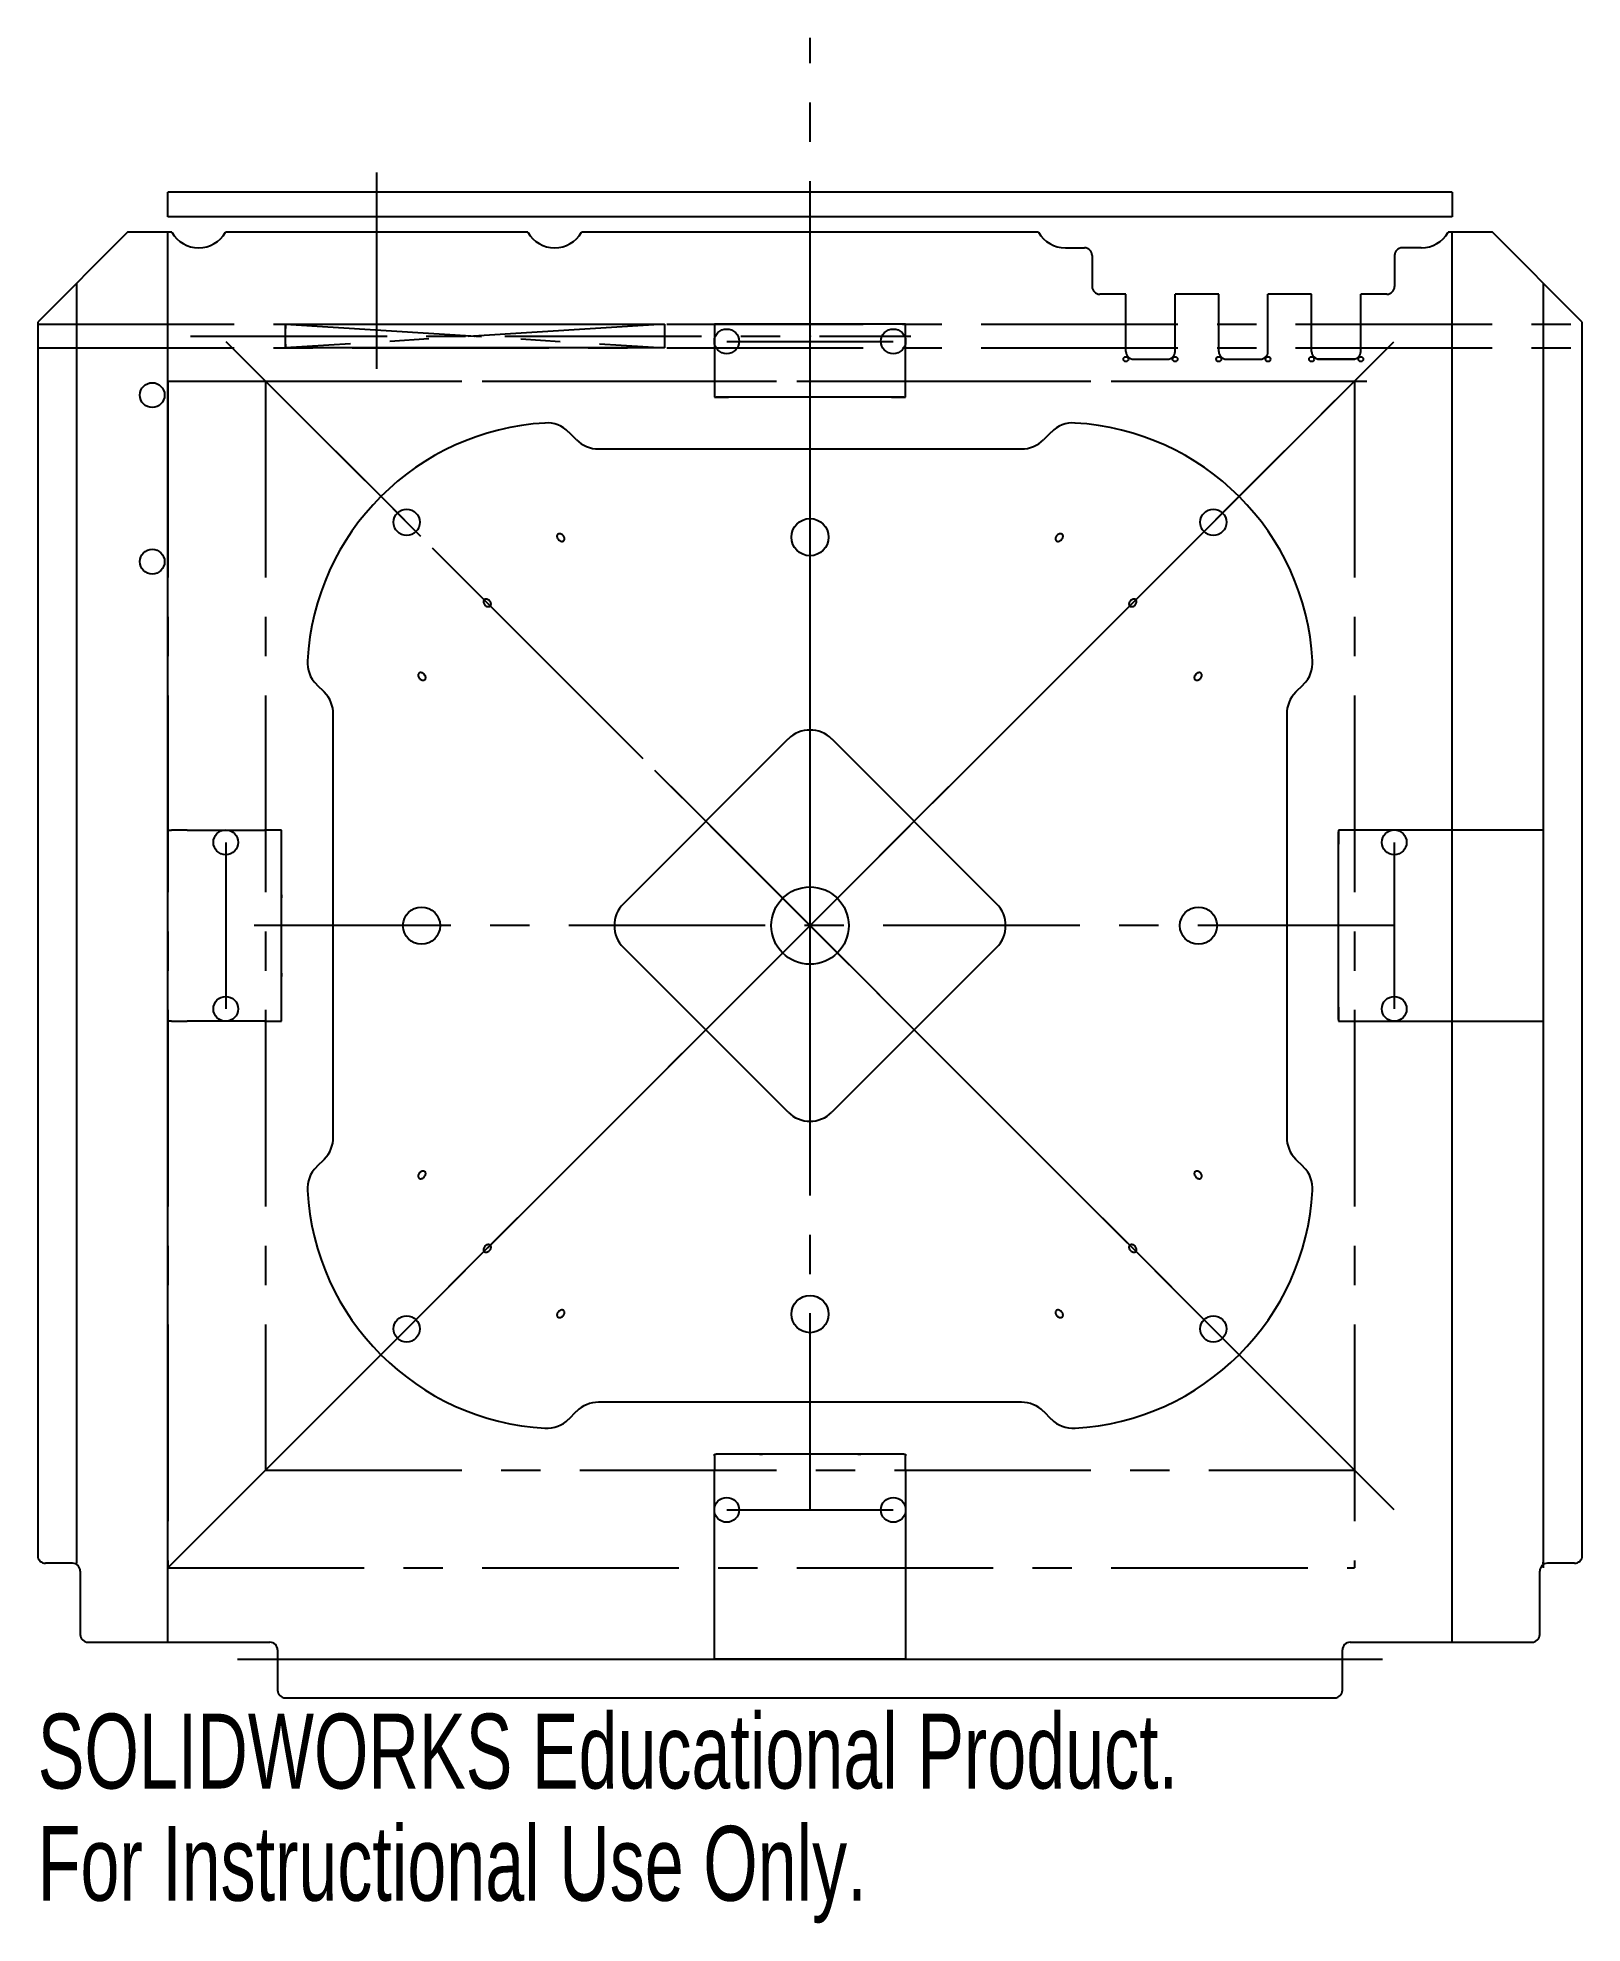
# Model space of a CAD drawing. Header units: millimetres. Extents: x -50 to 50, y -64 to 57.
import ezdxf

# ---------------------------------------------------------------- set-up
doc = ezdxf.new("R2010")
doc.units = ezdxf.units.MM
doc.header["$PDSIZE"] = -1
doc.linetypes.add('CENTERX2', pattern=[20.32, 12.7, -2.54, 2.54, -2.54])
doc.styles.add('SLDTEXTSTYLE0', font='TXT', dxfattribs={"width": 0.7})

msp = doc.modelspace()

# ---------------------------------------------------------------- linework, layer by layer
at = {"color": 7, "linetype": 'CENTERX2'}
for p, q in [((0, -5.23), (0, 57.37)), ((-28, 48.67), (-28, 34.2)), ((-49.9, 38.86), (49.9, 38.86)), ((-40.03, 38.09), (6.52, 38.09)), ((-33.89, 38.86), (-9.41, 37.33)), ((-9.41, 38.86), (-33.89, 37.33)), ((-49.9, 37.33), (49.9, 37.33)), ((0, 0), (-37.75, 37.75)), ((-5.38, 37.75), (5.38, 37.75)), ((0, -37.75), (0, 37.75)), ((0, 0), (37.75, 37.75)), ((-41.5, 35.19), (35.19, 35.19)), ((-41.5, 35.19), (-41.5, -41.5)), ((35.19, 35.19), (-41.5, -41.5)), ((-35.19, 35.19), (35.19, 35.19)), ((-35.19, 35.19), (-35.19, -35.19)), ((-35.19, 35.19), (35.19, -35.19)), ((-35.19, -35.19), (35.19, 35.19)), ((35.19, 35.19), (35.19, -35.19)), ((35.19, 35.19), (35.19, -41.5)), ((-37.75, 5.38), (-37.75, -5.38)), ((37.75, 5.38), (37.75, -5.38)), ((37.75, 0), (-37.75, 0)), ((0, 0), (-37.75, -37.75)), ((0, 0), (37.75, -37.75)), ((-35.19, -35.19), (35.19, -35.19)), ((-5.38, -37.75), (5.38, -37.75)), ((-41.5, -41.5), (35.19, -41.5))]:
    msp.add_line(p, q, dxfattribs=at)
at = {"color": 7, "linetype": 'Continuous'}
for p, q in [((41.5, 47.4), (-41.5, 47.4)), ((-41.5, 45.8), (-41.5, 47.4)), ((41.5, 47.4), (41.5, 45.8)), ((41.5, 45.8), (-41.5, 45.8)), ((-41.5, -46.3), (-41.5, 44.8)), ((41.5, -46.3), (41.5, 44.8)), ((-47.4, 41.5), (-47.4, -41.2)), ((47.4, -41.5), (47.4, 41.5)), ((-33.89, 37.33), (-33.89, 38.86)), ((-33.89, 38.86), (-9.41, 38.86)), ((-33.89, 38.83), (-33.89, 38.58)), ((-9.41, 38.86), (-9.41, 37.33)), ((6.17, 38.86), (-6.17, 38.86)), ((-6.17, 38.86), (-6.17, 35.25)), ((6.17, 35.25), (6.17, 38.86)), ((-33.89, 37.56), (-33.89, 37.31)), ((-9.41, 37.33), (-33.89, 37.33)), ((35.21, 36.61), (32.79, 36.61)), ((-6.17, 35.25), (-6.17, 34.25)), ((-6.17, 34.25), (-6.17, 34.15)), ((-6.17, 34.15), (-6.07, 34.15)), ((6.07, 34.15), (-6.07, 34.15)), ((-6.07, 34.15), (-5.27, 34.15)), ((-3.08, 34.15), (-3.28, 34.15)), ((0.73, 34.15), (0.53, 34.15)), ((3.27, 34.15), (3.07, 34.15)), ((5.27, 34.15), (6.07, 34.15)), ((6.07, 34.15), (6.17, 34.15)), ((6.17, 34.25), (6.17, 35.25)), ((6.17, 34.15), (6.17, 34.25)), ((35.21, 35.19), (35.97, 35.19)), ((-15.09, 31.38), (-15.59, 31.89)), ((15.59, 31.89), (15.09, 31.38)), ((-13.67, 30.8), (13.67, 30.8)), ((-31.89, 15.59), (-31.38, 15.09)), ((31.38, 15.09), (31.89, 15.59)), ((-30.8, -13.67), (-30.8, 13.67)), ((30.8, 13.67), (30.8, -13.67)), ((-12.06, 1.41), (-1.41, 12.06)), ((1.41, 12.06), (12.06, 1.41)), ((-41.5, -6.17), (-41.5, 6.17)), ((-41.5, 6.17), (-41.25, 6.17)), ((-40.25, 6.17), (-41.25, 6.17)), ((-40.25, 6.17), (-35.25, 6.17)), ((-34.25, 6.17), (-35.25, 6.17)), ((-34.15, 6.17), (-34.25, 6.17)), ((-34.15, 6.07), (-34.15, 6.17)), ((34.25, 6.17), (34.15, 6.17)), ((34.15, 6.17), (34.15, 6.07)), ((35.25, 6.17), (34.25, 6.17)), ((47.4, 6.17), (35.25, 6.17)), ((47.4, -6.17), (47.4, 6.17)), ((-34.15, -6.07), (-34.15, 6.07)), ((-34.15, 5.27), (-34.15, 6.07)), ((34.15, -6.07), (34.15, 6.07)), ((34.15, 6.07), (34.15, 5.27)), ((34.15, 3.08), (34.15, 3.28)), ((-34.15, 2), (-34.15, 1.8)), ((-1.41, -12.06), (-12.06, -1.41)), ((12.06, -1.41), (1.41, -12.06)), ((-34.15, -3.08), (-34.15, -3.28)), ((34.15, -3.27), (34.15, -3.07)), ((-34.15, -6.07), (-34.15, -5.27)), ((-34.15, -6.17), (-34.15, -6.07)), ((34.15, -5.27), (34.15, -6.07)), ((34.15, -6.07), (34.15, -6.17)), ((-41.25, -6.17), (-41.5, -6.17)), ((-41.25, -6.17), (-40.25, -6.17)), ((-35.25, -6.17), (-40.25, -6.17)), ((-35.25, -6.17), (-34.25, -6.17)), ((-34.25, -6.17), (-34.15, -6.17)), ((34.15, -6.17), (34.25, -6.17)), ((34.25, -6.17), (35.25, -6.17)), ((35.25, -6.17), (47.4, -6.17)), ((-31.38, -15.09), (-31.89, -15.59)), ((31.89, -15.59), (31.38, -15.09)), ((-15.59, -31.89), (-15.09, -31.38)), ((13.67, -30.8), (-13.67, -30.8)), ((15.09, -31.38), (15.59, -31.89)), ((-6.17, -34.25), (-6.17, -34.15)), ((-6.17, -34.15), (-6.07, -34.15)), ((-6.17, -34.25), (-6.17, -35.25)), ((-6.17, -47.4), (-6.17, -35.25)), ((6.07, -34.15), (-6.07, -34.15)), ((-5.27, -34.15), (-6.07, -34.15)), ((-3.27, -34.15), (-3.07, -34.15)), ((3.08, -34.15), (3.28, -34.15)), ((6.07, -34.15), (5.27, -34.15)), ((6.07, -34.15), (6.17, -34.15)), ((6.17, -34.15), (6.17, -34.25)), ((6.17, -35.25), (6.17, -34.25)), ((6.17, -35.25), (6.17, -47.4)), ((47.4, -41.2), (47.3, -41.2)), ((-37, -47.4), (37, -47.4)), ((6.17, -47.4), (-6.17, -47.4))]:
    msp.add_line(p, q, dxfattribs=at)
at = {"color": 7, "linetype": 'Continuous', "lineweight": 25}
for p, q in [((-44.1, 44.8), (-49.9, 39)), ((-41.23, 44.8), (-44.1, 44.8)), ((-18.23, 44.8), (-37.77, 44.8)), ((14.77, 44.8), (-14.77, 44.8)), ((44.1, 44.8), (41.23, 44.8)), ((49.9, 39), (44.1, 44.8)), ((16.5, 43.8), (17.73, 43.8)), ((18.23, 43.3), (18.23, 41.3)), ((37.77, 43.3), (37.77, 41.3)), ((39.5, 43.8), (38.27, 43.8)), ((20.41, 40.8), (18.73, 40.8)), ((20.41, 37.1), (20.41, 40.8)), ((23.59, 37.1), (23.59, 40.8)), ((26.41, 40.8), (23.59, 40.8)), ((26.41, 37.1), (26.41, 40.8)), ((29.59, 37.1), (29.59, 40.8)), ((32.41, 40.8), (29.59, 40.8)), ((32.41, 37.1), (32.41, 40.8)), ((35.59, 37.1), (35.59, 40.8)), ((37.27, 40.8), (35.59, 40.8)), ((-49.9, 39), (-49.9, -40.7)), ((49.9, -40.7), (49.9, 39)), ((20.91, 36.6), (23.09, 36.6)), ((26.91, 36.6), (29.09, 36.6)), ((32.91, 36.6), (35.09, 36.6)), ((-47.65, -41.2), (-49.4, -41.2)), ((49.4, -41.2), (47.65, -41.2)), ((-47.15, -41.7), (-47.15, -45.8)), ((47.15, -45.8), (47.15, -41.7)), ((-46.65, -46.3), (-34.9, -46.3)), ((-34.4, -46.8), (-34.4, -49.4)), ((34.4, -49.4), (34.4, -46.8)), ((34.9, -46.3), (46.65, -46.3)), ((-33.9, -49.9), (33.9, -49.9))]:
    msp.add_line(p, q, dxfattribs=at)
at = {"color": 7, "linetype": 'Continuous', "lineweight": 25, "flags": 128}
for points in [[(-16.31, 25.28), (-16.33, 25.25), (-16.34, 25.22), (-16.35, 25.18), (-16.35, 25.14), (-16.34, 25.1), (-16.33, 25.05), (-16.31, 25.01), (-16.28, 24.97), (-16.25, 24.93), (-16.21, 24.9), (-16.17, 24.88), (-16.13, 24.85), (-16.09, 24.84), (-16.04, 24.83), (-16, 24.83), (-15.97, 24.84), (-15.93, 24.85), (-15.91, 24.88), (-15.88, 24.9), (-15.87, 24.94), (-15.86, 24.97), (-15.86, 25.01), (-15.87, 25.06), (-15.88, 25.1), (-15.91, 25.14), (-15.93, 25.18), (-15.97, 25.22), (-16, 25.25), (-16.04, 25.28), (-16.08, 25.3), (-16.13, 25.31), (-16.17, 25.32), (-16.21, 25.32), (-16.25, 25.31), (-16.28, 25.3), (-16.31, 25.28)], [(16.31, 25.28), (16.28, 25.3), (16.25, 25.31), (16.21, 25.32), (16.17, 25.32), (16.13, 25.31), (16.08, 25.3), (16.04, 25.28), (16, 25.25), (15.97, 25.22), (15.93, 25.18), (15.91, 25.14), (15.88, 25.1), (15.87, 25.06), (15.86, 25.01), (15.86, 24.97), (15.87, 24.94), (15.88, 24.9), (15.91, 24.88), (15.93, 24.85), (15.97, 24.84), (16, 24.83), (16.04, 24.83), (16.09, 24.84), (16.13, 24.85), (16.17, 24.88), (16.21, 24.9), (16.25, 24.93), (16.28, 24.97), (16.31, 25.01), (16.33, 25.05), (16.34, 25.1), (16.35, 25.14), (16.35, 25.18), (16.34, 25.22), (16.33, 25.25), (16.31, 25.28)], [(-21.06, 21.06), (-21.08, 21.03), (-21.09, 20.99), (-21.1, 20.96), (-21.1, 20.92), (-21.09, 20.88), (-21.08, 20.83), (-21.06, 20.79), (-21.03, 20.75), (-21, 20.71), (-20.96, 20.68), (-20.92, 20.65), (-20.88, 20.63), (-20.83, 20.62), (-20.79, 20.61), (-20.75, 20.61), (-20.72, 20.62), (-20.68, 20.63), (-20.66, 20.66), (-20.63, 20.68), (-20.62, 20.72), (-20.61, 20.75), (-20.61, 20.79), (-20.62, 20.83), (-20.63, 20.88), (-20.65, 20.92), (-20.68, 20.96), (-20.71, 21), (-20.75, 21.03), (-20.79, 21.06), (-20.83, 21.08), (-20.88, 21.09), (-20.92, 21.1), (-20.96, 21.1), (-20.99, 21.09), (-21.03, 21.08), (-21.06, 21.06)], [(21.06, 21.06), (21.03, 21.08), (20.99, 21.09), (20.96, 21.1), (20.92, 21.1), (20.88, 21.09), (20.83, 21.08), (20.79, 21.06), (20.75, 21.03), (20.71, 21), (20.68, 20.96), (20.65, 20.92), (20.63, 20.88), (20.62, 20.83), (20.61, 20.79), (20.61, 20.75), (20.62, 20.72), (20.63, 20.68), (20.66, 20.66), (20.68, 20.63), (20.72, 20.62), (20.75, 20.61), (20.79, 20.61), (20.83, 20.62), (20.88, 20.63), (20.92, 20.65), (20.96, 20.68), (21, 20.71), (21.03, 20.75), (21.06, 20.79), (21.08, 20.83), (21.09, 20.88), (21.1, 20.92), (21.1, 20.96), (21.09, 20.99), (21.08, 21.03), (21.06, 21.06)], [(-25.28, 16.31), (-25.3, 16.28), (-25.31, 16.25), (-25.32, 16.21), (-25.32, 16.17), (-25.31, 16.13), (-25.3, 16.08), (-25.28, 16.04), (-25.25, 16), (-25.22, 15.97), (-25.18, 15.93), (-25.14, 15.91), (-25.1, 15.88), (-25.06, 15.87), (-25.01, 15.86), (-24.97, 15.86), (-24.94, 15.87), (-24.9, 15.88), (-24.88, 15.91), (-24.85, 15.93), (-24.84, 15.97), (-24.83, 16), (-24.83, 16.04), (-24.84, 16.09), (-24.85, 16.13), (-24.88, 16.17), (-24.9, 16.21), (-24.93, 16.25), (-24.97, 16.28), (-25.01, 16.31), (-25.05, 16.33), (-25.1, 16.34), (-25.14, 16.35), (-25.18, 16.35), (-25.22, 16.34), (-25.25, 16.33), (-25.28, 16.31)], [(25.28, 16.31), (25.25, 16.33), (25.22, 16.34), (25.18, 16.35), (25.14, 16.35), (25.1, 16.34), (25.05, 16.33), (25.01, 16.31), (24.97, 16.28), (24.93, 16.25), (24.9, 16.21), (24.88, 16.17), (24.85, 16.13), (24.84, 16.09), (24.83, 16.04), (24.83, 16), (24.84, 15.97), (24.85, 15.93), (24.88, 15.91), (24.9, 15.88), (24.94, 15.87), (24.97, 15.86), (25.01, 15.86), (25.06, 15.87), (25.1, 15.88), (25.14, 15.91), (25.18, 15.93), (25.22, 15.97), (25.25, 16), (25.28, 16.04), (25.3, 16.08), (25.31, 16.13), (25.32, 16.17), (25.32, 16.21), (25.31, 16.25), (25.3, 16.28), (25.28, 16.31)], [(-25.28, -16.31), (-25.25, -16.33), (-25.22, -16.34), (-25.18, -16.35), (-25.14, -16.35), (-25.1, -16.34), (-25.05, -16.33), (-25.01, -16.31), (-24.97, -16.28), (-24.93, -16.25), (-24.9, -16.21), (-24.88, -16.17), (-24.85, -16.13), (-24.84, -16.09), (-24.83, -16.04), (-24.83, -16), (-24.84, -15.97), (-24.85, -15.93), (-24.88, -15.91), (-24.9, -15.88), (-24.94, -15.87), (-24.97, -15.86), (-25.01, -15.86), (-25.06, -15.87), (-25.1, -15.88), (-25.14, -15.91), (-25.18, -15.93), (-25.22, -15.97), (-25.25, -16), (-25.28, -16.04), (-25.3, -16.08), (-25.31, -16.13), (-25.32, -16.17), (-25.32, -16.21), (-25.31, -16.25), (-25.3, -16.28), (-25.28, -16.31)], [(25.28, -16.31), (25.3, -16.28), (25.31, -16.25), (25.32, -16.21), (25.32, -16.17), (25.31, -16.13), (25.3, -16.08), (25.28, -16.04), (25.25, -16), (25.22, -15.97), (25.18, -15.93), (25.14, -15.91), (25.1, -15.88), (25.06, -15.87), (25.01, -15.86), (24.97, -15.86), (24.94, -15.87), (24.9, -15.88), (24.88, -15.91), (24.85, -15.93), (24.84, -15.97), (24.83, -16), (24.83, -16.04), (24.84, -16.09), (24.85, -16.13), (24.88, -16.17), (24.9, -16.21), (24.93, -16.25), (24.97, -16.28), (25.01, -16.31), (25.05, -16.33), (25.1, -16.34), (25.14, -16.35), (25.18, -16.35), (25.22, -16.34), (25.25, -16.33), (25.28, -16.31)], [(-21.06, -21.06), (-21.03, -21.08), (-20.99, -21.09), (-20.96, -21.1), (-20.92, -21.1), (-20.88, -21.09), (-20.83, -21.08), (-20.79, -21.06), (-20.75, -21.03), (-20.71, -21), (-20.68, -20.96), (-20.65, -20.92), (-20.63, -20.88), (-20.62, -20.83), (-20.61, -20.79), (-20.61, -20.75), (-20.62, -20.72), (-20.63, -20.68), (-20.66, -20.66), (-20.68, -20.63), (-20.72, -20.62), (-20.75, -20.61), (-20.79, -20.61), (-20.83, -20.62), (-20.88, -20.63), (-20.92, -20.65), (-20.96, -20.68), (-21, -20.71), (-21.03, -20.75), (-21.06, -20.79), (-21.08, -20.83), (-21.09, -20.88), (-21.1, -20.92), (-21.1, -20.96), (-21.09, -20.99), (-21.08, -21.03), (-21.06, -21.06)], [(21.06, -21.06), (21.08, -21.03), (21.09, -20.99), (21.1, -20.96), (21.1, -20.92), (21.09, -20.88), (21.08, -20.83), (21.06, -20.79), (21.03, -20.75), (21, -20.71), (20.96, -20.68), (20.92, -20.65), (20.88, -20.63), (20.83, -20.62), (20.79, -20.61), (20.75, -20.61), (20.72, -20.62), (20.68, -20.63), (20.66, -20.66), (20.63, -20.68), (20.62, -20.72), (20.61, -20.75), (20.61, -20.79), (20.62, -20.83), (20.63, -20.88), (20.65, -20.92), (20.68, -20.96), (20.71, -21), (20.75, -21.03), (20.79, -21.06), (20.83, -21.08), (20.88, -21.09), (20.92, -21.1), (20.96, -21.1), (20.99, -21.09), (21.03, -21.08), (21.06, -21.06)], [(-16.31, -25.28), (-16.28, -25.3), (-16.25, -25.31), (-16.21, -25.32), (-16.17, -25.32), (-16.13, -25.31), (-16.08, -25.3), (-16.04, -25.28), (-16, -25.25), (-15.97, -25.22), (-15.93, -25.18), (-15.91, -25.14), (-15.88, -25.1), (-15.87, -25.06), (-15.86, -25.01), (-15.86, -24.97), (-15.87, -24.94), (-15.88, -24.9), (-15.91, -24.88), (-15.93, -24.85), (-15.97, -24.84), (-16, -24.83), (-16.04, -24.83), (-16.09, -24.84), (-16.13, -24.85), (-16.17, -24.88), (-16.21, -24.9), (-16.25, -24.93), (-16.28, -24.97), (-16.31, -25.01), (-16.33, -25.05), (-16.34, -25.1), (-16.35, -25.14), (-16.35, -25.18), (-16.34, -25.22), (-16.33, -25.25), (-16.31, -25.28)], [(16.31, -25.28), (16.33, -25.25), (16.34, -25.22), (16.35, -25.18), (16.35, -25.14), (16.34, -25.1), (16.33, -25.05), (16.31, -25.01), (16.28, -24.97), (16.25, -24.93), (16.21, -24.9), (16.17, -24.88), (16.13, -24.85), (16.09, -24.84), (16.04, -24.83), (16, -24.83), (15.97, -24.84), (15.93, -24.85), (15.91, -24.88), (15.88, -24.9), (15.87, -24.94), (15.86, -24.97), (15.86, -25.01), (15.87, -25.06), (15.88, -25.1), (15.91, -25.14), (15.93, -25.18), (15.97, -25.22), (16, -25.25), (16.04, -25.28), (16.08, -25.3), (16.13, -25.31), (16.17, -25.32), (16.21, -25.32), (16.25, -25.31), (16.28, -25.3), (16.31, -25.28)]]:
    msp.add_lwpolyline(points, dxfattribs=at)
at = {"color": 7, "linetype": 'Continuous', "lineweight": 25}
for centre, radius in [((-5.38, 37.75), 0.8), ((5.38, 37.75), 0.8), ((20.41, 36.6), 0.16), ((23.59, 36.6), 0.16), ((26.41, 36.6), 0.16), ((29.59, 36.6), 0.16), ((32.41, 36.6), 0.16), ((35.59, 36.6), 0.16), ((-42.5, 34.28), 0.8), ((-42.5, 23.52), 0.8), ((-37.75, 5.38), 0.8), ((37.75, 5.38), 0.8), ((-37.75, -5.38), 0.8), ((37.75, -5.38), 0.8), ((-5.38, -37.75), 0.8), ((5.38, -37.75), 0.8)]:
    msp.add_circle(centre, radius, dxfattribs=at)
at = {"color": 7, "linetype": 'Continuous'}
for centre, radius in [((-26.06, 26.06), 0.85), ((26.06, 26.06), 0.85), ((0, 25.1), 1.2), ((0, 0), 2.5), ((-25.1, 0), 1.2), ((25.1, 0), 1.2), ((0, -25.1), 1.2), ((-26.06, -26.06), 0.85), ((26.06, -26.06), 0.85)]:
    msp.add_circle(centre, radius, dxfattribs=at)
at = {"color": 7, "linetype": 'Continuous', "lineweight": 25}
for centre, radius, start, end in [((-39.5, 45.8), 2, 210, 330), ((-16.5, 45.8), 2, 210, 330), ((16.5, 45.8), 2, 210, 270), ((39.5, 45.8), 2, 270, 330), ((17.73, 43.3), 0.5, 0, 90), ((38.27, 43.3), 0.5, 90, 180), ((18.73, 41.3), 0.5, 180, 270), ((37.27, 41.3), 0.5, 270, 0), ((20.91, 37.1), 0.5, 180, 270), ((23.09, 37.1), 0.5, 270, 0), ((26.91, 37.1), 0.5, 180, 270), ((29.09, 37.1), 0.5, 270, 0), ((32.91, 37.1), 0.5, 180, 270), ((35.09, 37.1), 0.5, 270, 0), ((-49.4, -40.7), 0.5, 180, 270), ((-47.65, -41.7), 0.5, 0, 90), ((47.65, -41.7), 0.5, 90, 180), ((49.4, -40.7), 0.5, 270, 0), ((-46.65, -45.8), 0.5, 180, 270), ((46.65, -45.8), 0.5, 270, 0), ((-34.9, -46.8), 0.5, 0, 90), ((34.9, -46.8), 0.5, 90, 180), ((-33.9, -49.4), 0.5, 180, 270), ((33.9, -49.4), 0.5, 270, 0)]:
    msp.add_arc(centre, radius, start, end, dxfattribs=at)
at = {"color": 7, "linetype": 'Continuous'}
for centre, radius, start, end in [((-16.2, 16.2), 16.3, 93.2302, 176.7698), ((-17.01, 30.48), 2, 45, 93.2302), ((17.01, 30.48), 2, 86.7698, 135), ((16.2, 16.2), 16.3, 3.2302, 86.7698), ((-13.67, 32.8), 2, 225, 270), ((13.67, 32.8), 2, 270, 315), ((-30.48, 17.01), 2, 176.7698, 225), ((30.48, 17.01), 2, 315, 3.2302), ((-32.8, 13.67), 2, 0, 45), ((32.8, 13.67), 2, 135, 180), ((0, 10.64), 2, 45, 135), ((-10.64, 0), 2, 135, 225), ((10.64, 0), 2, 315, 45), ((0, -10.64), 2, 225, 315), ((-32.8, -13.67), 2, 315, 0), ((32.8, -13.67), 2, 180, 225), ((-30.48, -17.01), 2, 135, 183.2302), ((30.48, -17.01), 2, 356.7698, 45), ((-16.2, -16.2), 16.3, 183.2302, 266.7698), ((16.2, -16.2), 16.3, 273.2302, 356.7698), ((-13.67, -32.8), 2, 90, 135), ((13.67, -32.8), 2, 45, 90), ((-17.01, -30.48), 2, 266.7698, 315), ((17.01, -30.48), 2, 225, 273.2302)]:
    msp.add_arc(centre, radius, start, end, dxfattribs=at)
for p in [(-28, 38.09), (-21.65, 38.09), (0, 38.09), (0, 0), (0, 0)]:
    msp.add_point(p, dxfattribs=at)

# ---------------------------------------------------------------- texts
at = {"color": 7, "linetype": 'Continuous', "char_height": 4.8336, "attachment_point": 1, "style": 'SLDTEXTSTYLE0'}
for s, insert in [('SOLIDWORKS Educational Product.', (-49.9, -50.92)), ('For Instructional Use Only.', (-49.9, -58.17))]:
    msp.add_mtext(s, dxfattribs=dict(at, insert=insert))

doc.saveas('drawing.dxf')
